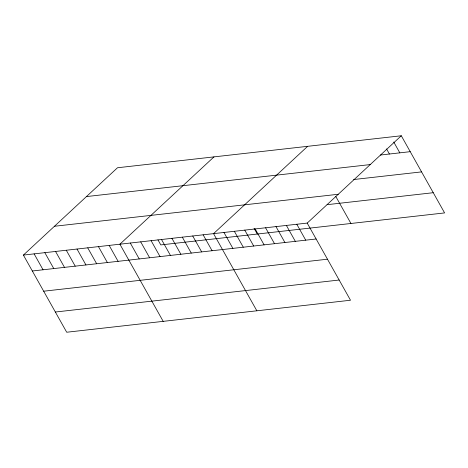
<?xml version="1.0" encoding="UTF-8"?>
<svg xmlns="http://www.w3.org/2000/svg" width="468" height="468" viewBox="0 0 468 468"><rect width="100%" height="100%" fill="white"/><g stroke="black" fill="none" stroke-linecap="round" stroke-linejoin="round"><path stroke-width="0.7" d="M23.4 255.083L307.207 223.084L350.503 300.24L66.702 332.239L23.4 255.083L117.497 167.76L401.298 135.761L444.6 212.917L160.793 244.916L157.962 239.862M213.987 156.879L119.896 244.202L163.192 321.358M307.646 146.32L213.548 233.643L256.85 310.799M307.207 223.084L401.298 135.761M380.396 155.037L410.231 151.673M86.445 196.578L370.246 164.578M353.586 179.548L421.574 171.885M54.452 226.266L338.259 194.267M327.114 204.674L433.257 192.705M32.327 270.995L316.134 238.996M43.67 291.207L327.477 259.208M55.359 312.027L339.16 280.028M393.752 142.026L399.824 152.843M386.562 148.923L389.417 154.019M335.819 196.531L350.947 223.476M296.8 224.254L305.727 240.166M286.393 225.43L295.32 241.342M275.985 226.606L284.913 242.512M265.578 227.776L274.511 243.688M255.171 228.951L264.104 244.863M254.101 228.355L257.289 234.035M244.77 230.121L253.697 246.033M234.363 231.297L243.29 247.209M223.956 232.467L232.883 248.379M203.141 234.813L212.074 250.725M192.734 235.989L201.667 251.901M182.333 237.165L191.26 253.077M171.926 238.335L180.853 254.247M161.519 239.511L170.446 255.423M151.111 240.681L160.038 256.593M140.704 241.857L149.637 257.769M130.297 243.027L139.23 258.939M109.173 245.413L118.1 261.325M98.45 246.618L107.383 262.53M87.727 247.829L96.66 263.741M77.009 249.04L85.936 264.946M66.286 250.245L75.213 266.157M55.563 251.456L64.496 267.368M44.84 252.661L53.773 268.574M34.123 253.872L43.05 269.784"/></g></svg>
